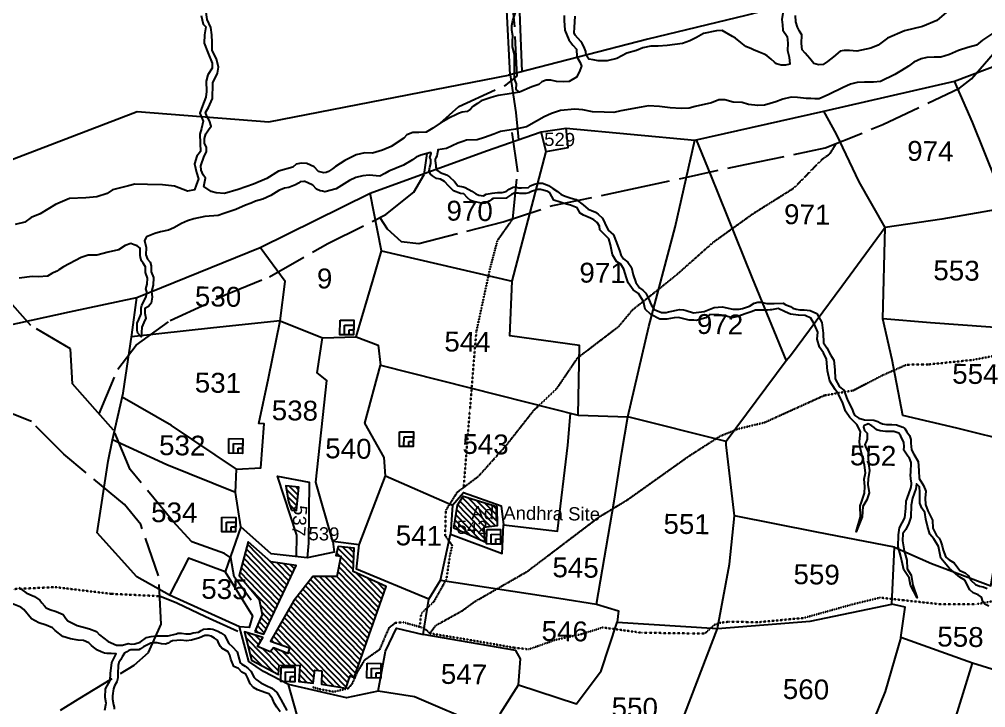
# Model space of a CAD drawing. Header units: inches. Extents: x 304037 to 460575, y 1453943 to 1639883.
# Drawn here: x 345619 to 346819, y 1595662 to 1596518 of the extents above; entities that cross this region are included whole.
import ezdxf

# ---------------------------------------------------------------- set-up
doc = ezdxf.new("R2010")
doc.units = ezdxf.units.IN
doc.header["$MEASUREMENT"] = 0
doc.linetypes.add('ACAD_ISO02W100', pattern=[15, 12, -3])
doc.linetypes.add('ACAD_ISO07W100', pattern=[3, 0, -3])
for name, color, linetype in [('CARTTRACK', 30, 'ACAD_ISO02W100'), ('NALA', 4, 'Continuous'), ('SQUAREWELL', 5, 'Continuous'), ('SURVEY_BND', 7, 'Continuous'), ('SURVEY_NO', 7, 'Continuous'), ('VILLAGE_AREA', 1, 'Continuous')]:
    doc.layers.add(name, color=color, linetype=linetype)
doc.layers.add('FOOTPATH', color=150, linetype='ACAD_ISO07W100', lineweight=30)
doc.styles.get("Standard").update_dxf_attribs({"font": 'arial.ttf'})

# ---------------------------------------------------------------- blocks, each defined once
blk = doc.blocks.new('KANUPURUPALLE')
at = {"layer": 'VILLAGE_AREA'}
h = blk.add_hatch(dxfattribs=at)
h.set_pattern_fill('ANSI31', color=256, scale=10, angle=90, style=0)
h.set_pattern_definition([(135, (-1406.7073, 386.2021), (-0.8838835, -0.8838835), [])])
h.paths.add_polyline_path([(486.53, -121.03), (476.31, -117.99), (474.61, -120.75), (473.63, -127.72), (482.89, -131.75), (482.64, -127.33), (486.67, -126.87)])
h.paths.add_polyline_path([(426.67, -116), (422.7, -115.62), (423.63, -120.29), (424.58, -122.93), (426.06, -122.98)])
h.paths.add_polyline_path([(426.14, -139.61), (418.57, -138.66), (411.58, -132.67), (409.04, -142.88), (415.16, -150), (416.14, -154.56), (414.01, -159.69), (416.67, -160.44)])
h.paths.add_polyline_path([(453.38, -145.55), (443.37, -141.16), (443.62, -134.11), (438.83, -133.71), (438.13, -136.42), (439.64, -136.62), (438.47, -142.8), (431.27, -142.86), (425.53, -150.36), (418.7, -162.6), (424.5, -164.49), (424.06, -166.26), (419.68, -164.56), (418.73, -165.83), (414.86, -164.23), (416.41, -161.48), (410.9, -159.85), (413.11, -168.42), (421.32, -172.6), (421.42, -169.75), (427.71, -169.8), (427.51, -174.68), (431.81, -175.04), (432.22, -171.15), (434.38, -171.31), (434.31, -175.38), (441.63, -176.46), (442.89, -172.74), (444.1, -173.19)])
h.paths.add_polyline_path([(473.46, -130.47), (484.35, -130.47), (484.35, -124.38), (473.46, -124.38)], flags=9)
h.paths.add_polyline_path([(477.8, -126.02), (518.61, -126.02), (518.61, -119.73), (477.8, -119.73)], flags=9)
h.paths.add_polyline_path([(424.29, -120.19), (423.63, -131.07), (429.73, -131.44), (430.39, -120.56)], flags=9)
h.paths.add_polyline_path([(396.13, -151.66), (412.46, -151.66), (412.46, -142.52), (396.13, -142.52)], flags=9)
at = {"layer": 'CARTTRACK'}
for points in [[(467.84, -5.49), (473.44, -0.4), (487.57, 6.37), (490.89, 9.05), (489.94, 23.9), (488.53, 36.93)], [(450.05, -34.21), (452.28, -37.55), (456.58, -41.39), (461.87, -41.84), (487.24, -35.05), (502.21, -29.84), (525.63, -24.66), (560.06, -16.68), (584.14, -11.39), (601.44, -4.08), (624.38, 7.25), (627.94, 10.14), (640.44, 24.81), (641.73, 26.39)], [(490.13, -34.04), (491.42, -19.83), (489.5, -7.17)], [(366.12, -94.59), (371.55, -81.1), (377.03, -73.79), (387.2, -66.14), (403.68, -58.23), (416.94, -52.53), (434.42, -42.25), (451.82, -33.3), (460.16, -26.45), (463.18, -21.01), (464.02, -14.68)], [(412.77, -150.25), (407.53, -143.33), (406.4, -137.53), (404.55, -136.24), (394.63, -132.94), (388.83, -126.74), (375.66, -111.32), (370.54, -99.46), (364.94, -93.29), (357.98, -85.72), (357.24, -75.15), (345.12, -68.25), (334.97, -57)], [(343.02, -192.31), (360.93, -180.92), (377.69, -170.38), (381.93, -166.54), (385.65, -157.93), (384.73, -143.28), (379.15, -127.91), (374.09, -121.9), (355.65, -106.93), (345.7, -97.25), (334.39, -92.93)], [(408.9, -159.79), (399.06, -155.52), (390.28, -151.5), (385.11, -149.44)]]:
    blk.add_lwpolyline(points, dxfattribs=at)
at = {"layer": 'FOOTPATH', "ltscale": 0.001}
for points in [[(385.11, -149.44), (370.38, -148.92), (353.53, -147.13), (332.79, -148.4)], [(463.69, -157.65), (464.13, -153.57), (467.9, -149.97), (471.58, -143.16), (472.54, -136.04), (473.18, -132.92), (471.02, -129.96), (471.1, -122.38), (474.47, -116.86), (480.8, -111.97), (489.05, -102.53), (497.16, -91.91), (504.05, -85.18), (510.22, -75.82), (522.5, -66.17), (526.66, -61.04), (534.75, -54.48), (540.2, -49.92), (550.8, -40.26), (562.5, -31.62), (574.84, -23.62), (583.25, -14.81), (585.5, -13.21), (587.39, -10.02)], [(641.5, -72.31), (629.62, -74.77), (616.42, -76.3), (609.56, -76.5), (602.39, -79.78), (593.59, -84.48), (584.88, -86.12), (566.9, -94.55), (558.92, -96.59), (553.59, -98.84), (544.28, -104.98), (525.85, -118.48), (517.35, -123.79), (495.93, -140.51), (480.06, -149.92), (476.36, -152.71), (468.48, -157.21), (466.84, -159.56), (465.06, -158.01), (458.73, -156.33), (456.29, -156.56), (454.47, -158.03), (451.73, -164.63), (447.25, -167.86), (445.09, -171.54), (443.56, -175.12), (442.43, -176.48), (438.11, -177.61), (433.75, -176.87), (431.53, -176.25)], [(476.39, -115.37), (477.96, -92.13), (479.59, -68.36), (483.42, -49.36), (485.6, -40.65), (490.13, -34.04)], [(466.84, -159.56), (479.38, -161.47), (492.2, -163.53), (496.68, -163.98), (504.75, -161.02), (512.73, -159.14), (518.91, -157.08), (530.75, -158.51), (545.72, -158.51), (549.84, -158.43), (552.62, -155.83), (554.68, -155.11), (557.01, -154.84), (566.04, -154.84), (579.57, -153.38), (594.54, -148.99), (602.52, -146.93), (609.78, -147.64), (620.18, -148.63), (631.61, -148.54), (643.62, -146.12)]]:
    blk.add_lwpolyline(points, dxfattribs=at)
at = {"layer": 'NALA'}
for points in [[(620.85, 30.69), (617.29, 27.57), (612.97, 25.72), (607.61, 24.31), (602.49, 22.01), (599.67, 19.84), (597.5, 18.95), (593.32, 17.97), (591.07, 18.17), (589.49, 18.17), (588.2, 17.93), (586.23, 16.16), (584.5, 14.75), (583.13, 13.86), (581.72, 13.66), (580.38, 14.06), (579.14, 15.59), (577.68, 17.16), (576.76, 18.13), (576.56, 20.02), (576.56, 22.68), (575.87, 23.81), (575.27, 24.97), (574.7, 26.62), (574.62, 28.54)], [(571.02, 30.37), (570.5, 27.28), (570.7, 25.59), (570.9, 24.02), (572.23, 22.08), (572.39, 20.15), (572.39, 17.9), (572.83, 15.92), (573.08, 13.79), (571.79, 13.47), (570.54, 13.47), (569.13, 13.79), (568.44, 14.35), (567.43, 15.24), (566.26, 16.17), (565.3, 16.69), (563.81, 17.29), (562.07, 17.98), (561.43, 18.26), (559.78, 18.98), (558.28, 20.15), (556.63, 21.36), (555.66, 21.92), (552.56, 23.69), (550.87, 23.53), (546.96, 22.69), (544.8, 21.47), (542.87, 20.43), (540.61, 19.58), (536.06, 18.9), (533.27, 18.66), (531.06, 18.61), (528.64, 18.13), (526.75, 17.29), (523.92, 16.44), (520.88, 14.79), (518.02, 14.06), (515.24, 13.98), (513.79, 14.3), (512.42, 14.47), (511.65, 15.63), (511.45, 16.72), (511.05, 17.77), (510.76, 18.49), (510.36, 19.18), (509.92, 19.78), (508.22, 21.63), (507.94, 22.36), (507.94, 24.01), (508.18, 27.37)], [(504.8, 27.58), (504.8, 26.09), (505.04, 23.11), (506.29, 20.27), (507.54, 18.66), (508.63, 17.41), (508.75, 15.16), (509.8, 13.42), (510.2, 12.3), (509.59, 10.5), (508.75, 8.93), (506.57, 7.68), (504.8, 7.56), (502.78, 7.56), (501.01, 7.96), (499.6, 8), (498.31, 7.4), (497.46, 6.63), (495.32, 5.87), (491.64, 4.25), (487.94, 3.56), (485.24, 3.12), (483.14, 2.47), (480.16, 1.47), (479.03, 0.62), (477.66, -0.34), (476.93, -1.15), (475.96, -1.79), (474.47, -2.07), (473.3, -2.48), (470.03, -4.14), (468.09, -5.31), (465.67, -7.04), (463.62, -8.21), (461.44, -8.41), (459.59, -8.41), (457.81, -9.13), (456.89, -10.14), (453.16, -12.69), (450.5, -13.82), (447.56, -14.78), (445.22, -14.78), (442.6, -15.39), (439.18, -17.08), (436.42, -18.94), (435.49, -19.71), (434.36, -20.51), (433.6, -20.79), (432.91, -20.95), (431.35, -20.59), (429.97, -19.17), (427.8, -18.17), (426, -18.13), (424.5, -18.42), (423.53, -19.38), (419.27, -20.67), (415.76, -22.93), (411.77, -24.66), (407.13, -26.33), (403.08, -27.54), (400.53, -27.41), (398.99, -27.04), (396.81, -25.53), (397.23, -23.03), (396.48, -21.99), (395.94, -20.65), (395.77, -19.31), (396.72, -16.4), (397.39, -15.11), (397.39, -13.69), (396.81, -12.52), (396.81, -11.1), (397.14, -9.68), (397.98, -8.43), (398.73, -7.34), (398.23, -5.66), (397.35, -4.28), (396.94, -3.24), (397.81, -1.69), (399.02, 1.1), (399.02, 2.27), (399.07, 4.23), (399.11, 5.78), (400.45, 8.76), (400.74, 10.52), (400.07, 13.02), (398.73, 15.52), (398.69, 17.99), (398.53, 20.23), (398.28, 22.48), (397.11, 24.9), (396.65, 27.78)], [(395.23, 26.09), (395.9, 23.47), (396.69, 22.68), (396.35, 20.22), (396.31, 17.75), (397.48, 14.91), (398.78, 11.74), (398.8, 10.21), (397.55, 8.13), (397.01, 6.26), (397.21, 3.19), (397.05, 1.4), (396.01, -1.18), (395.22, -3.38), (396.26, -5.86), (395.88, -8.06), (395.34, -9.77), (395.47, -12.51), (395.59, -14.96), (394.55, -16.38), (393.88, -18.76), (394.51, -21.38), (395.13, -23.29), (394.42, -25.16), (394, -26.63), (391.84, -27), (387.93, -25.55), (384.27, -25.26), (379.73, -25.17), (375.98, -25.17), (373.99, -25.67), (369.22, -26.94), (367.59, -28.06), (364.51, -29.14), (361.18, -29.51), (356.32, -29.72), (352.07, -31.55), (347.45, -34.5), (344.83, -35.62), (342.86, -37.01), (340.03, -37.76)], [(491.64, 4.25), (490.66, 5.06), (490.66, 6.72), (490.05, 8.21), (490.01, 10.2), (490.01, 12.22), (490.01, 15.57), (489.36, 17.88), (489.36, 19.58), (489.44, 21.24), (489.12, 22.86), (489.08, 24.31), (489.36, 25.85), (490.09, 28.27)], [(634.39, 24.08), (631.16, 21.83), (629.31, 20.27), (626.74, 19.5), (623.94, 18.55), (621.24, 17.39), (618.61, 16.53), (616.68, 16.45), (614.43, 16.34), (612.68, 15.92), (610.49, 14.84), (608.93, 13.65), (606.81, 12.33), (604.85, 11.06), (600.56, 8.94), (598.39, 8.65), (595.72, 8.65), (593.49, 8.54), (591.51, 7.96), (589.26, 6.93), (585.04, 4.73), (582.08, 3.43), (580.81, 3.43), (579.59, 3.46), (578.27, 3.46), (575.55, 3.78), (573.69, 3.78), (571.18, 3.22), (569.06, 2.38), (565.63, 1.29), (563.62, 1.14), (560.84, 1.47), (558.89, 2.05), (556.16, 2.08), (553.59, 2.77), (551.82, 2.74), (549.6, 1.82), (544.73, 0.58), (542.93, 0.07), (540.47, -0.03), (537.14, 0.13), (533.91, 0.42), (530.58, 0.58), (528.39, 0.18), (522.33, -1.04), (520.18, -1.49), (517.25, -1.49), (513.76, -1.38), (510.87, -0.88), (508.39, -0.72), (504.05, -1.17), (501.4, -2.07), (499.16, -3.15), (496.85, -4.47), (493.86, -6.27), (490.59, -6.99), (486.12, -7.71), (484.05, -8.58), (481.25, -9.58), (479.08, -10.35), (475.85, -10.45), (474.77, -10.88), (473.26, -11.46), (471.57, -12.22), (469.82, -13.07), (467.2, -13.53), (467.2, -13.85), (467.04, -14.8), (466.91, -15.46), (466.67, -15.94), (466.43, -16.36), (466.48, -16.86), (466.72, -18.26), (466.72, -18.82), (467.01, -19.69), (468.07, -20.4), (469.95, -21.06), (470.83, -21.67), (472.36, -23.01), (473.39, -24.31), (475.01, -24.57), (475.64, -24.81), (477.65, -25.84), (478.87, -26.66), (479.82, -27.08), (481.25, -27.19), (481.96, -26.69), (483.79, -26.37), (485.4, -26.19), (486.83, -26.19), (488.02, -25.87), (488.97, -25.15), (490.11, -24.47), (490.77, -24.34), (491.85, -24.63), (492.65, -24.71), (494.74, -24.52), (495.29, -24.02), (496.56, -23.46), (497.78, -23.17), (498.94, -23.17), (500.82, -23.86), (502.09, -24.73), (503.47, -25.66), (504.52, -26.37), (505.37, -26.79), (506.16, -27.11), (507.67, -27.59), (509.21, -27.95), (511.35, -29.56), (512.81, -30.88), (513.81, -31.25), (515.08, -31.72), (515.88, -32.25), (517.2, -33.49), (517.91, -35.03), (518.92, -37.04), (520.56, -38.49), (521.55, -40.75), (522.55, -43.53), (522.9, -44.45), (523.69, -45.69), (525.04, -46.65), (526.2, -48.31), (526.73, -50.52), (527.53, -52.74), (528.61, -54.35), (529.7, -55.09), (530.62, -55.97), (531.42, -57.58), (532.26, -59.45), (533.14, -60.88), (535.36, -61.78), (536.8, -61.69), (537.49, -61.5), (538.47, -61.26), (539.87, -60.95), (540.79, -60.76), (542.04, -60.81), (542.88, -61.02), (545.08, -61.71), (546.64, -61.5), (548.23, -61.26), (551.27, -60.05), (553.7, -59.81), (556.89, -60.43), (558.79, -60.38), (559.85, -60.19), (561.94, -59.45), (563.34, -58.56), (564.43, -58.19), (565.33, -58.19), (567.18, -58.56), (569.37, -58.56), (572.09, -58.37), (572.93, -58.93), (574.26, -59.43), (575.05, -59.88), (576.03, -60.22), (577.11, -60.33), (578.44, -60.36), (580.24, -60.49), (582.27, -61.44), (583.86, -64.05), (584.26, -67.36), (584.45, -70.24), (585.43, -71.69), (586.54, -73.78), (587.57, -75.44), (587.91, -78.37), (588.1, -81.04), (589.37, -83.42), (590.72, -84.39), (591.93, -87.45), (593.29, -90.18), (593.77, -91.35), (594.2, -92.08), (595.42, -92.79), (597.09, -93.31), (599.78, -93.4), (599.93, -93.4), (601.15, -93.72), (601.87, -94.2), (602.58, -94.44), (603.75, -94.59), (605.39, -94.59), (606.73, -94.65), (608.7, -95.33), (609.3, -95.81), (609.89, -96.74), (610.7, -97.9), (611.15, -99.03), (611.21, -100.19), (611.41, -102.16), (612.1, -103.44), (613.44, -105.66), (613.71, -108.4), (613.83, -110.82), (615.2, -112.88), (615.92, -114.63), (615.68, -116.75), (615.8, -118.62), (616.54, -120.56), (618.06, -123.36), (618.15, -125.78), (619.29, -127.91), (620.1, -128.75), (620.55, -129.52), (621.02, -131.04), (621.38, -132.33), (622.19, -134.47), (623.26, -135.19), (624.72, -136.11), (626.44, -138.43), (628.08, -139.08), (629.01, -139.92), (629.84, -141.26), (631.27, -142.63), (632.5, -143.11), (633.63, -143.28), (634.77, -143.7)], [(635.33, -149.07), (634.16, -148.44), (633.59, -147.69), (633.15, -146.41), (632.13, -145.73), (630.55, -145.13), (629.6, -144.21), (627.98, -141.36), (626.49, -140.41), (623.32, -137.84), (620.7, -134.74), (619.92, -131.21), (618.49, -129), (617.23, -127.54), (616.49, -125.19), (616.04, -123.04), (615.71, -121.01), (614.79, -119.75), (614.13, -118.2), (614.07, -114.95), (613.95, -113.34), (613.03, -112.38), (612.91, -113.96), (611.86, -116.74), (611.53, -118.9), (611.5, -122.53), (610.9, -124.29), (610.04, -126.21), (609.14, -127.52), (609.05, -129.73), (609.62, -132.71), (610.49, -135.47), (610.6, -138.15), (611.83, -140.06), (612.34, -143.01), (613.74, -146.8), (611.65, -143.08), (611.23, -140.88), (609.62, -138.44), (609.11, -136.62), (608.66, -134.47), (607.77, -131.55), (607.8, -127.87), (608.13, -125.81), (609.62, -122.74), (609.95, -119.87), (609.95, -117.75), (610.25, -116.89), (611.32, -113.8), (611.56, -112.61), (611.56, -112.26), (611.29, -110.91), (611.2, -109.75), (611.29, -108.98), (611.38, -106.03), (610.83, -104.69), (610.27, -104.06), (609.67, -103.23), (609.13, -102.33), (609.13, -101.17), (609.01, -99.98), (608.15, -98.07), (607.52, -97.15), (606.03, -96.7), (605.19, -96.7), (603.43, -96.7), (601.82, -96.55), (600.81, -96.28), (600.09, -95.63), (599.37, -95.12), (598.21, -94.55), (596.96, -95.12), (596.84, -95.51), (597.14, -96.52), (597.97, -97.35), (597.98, -99.16), (597.71, -99.99), (597.32, -100.77), (597.62, -101.66), (598.28, -103), (598.34, -104.43), (598.46, -106.58), (598.84, -108.63), (598.39, -111.1), (598.39, -112.83), (598.75, -115.36), (598.09, -117.48), (596.93, -119.51), (596.81, -122.59), (595.02, -127.18), (596.27, -122.58), (596.09, -119.33), (596.48, -118.19), (597.38, -115.41), (597.44, -113.42), (597.2, -111.27), (597.59, -109.3), (597.26, -106.99), (595.91, -101.71), (595.7, -99.96), (595.91, -96.84), (594.84, -94.75), (592.66, -92.7), (591.29, -90.79), (590.51, -88.37), (589.1, -85.67), (588.09, -84.29), (586.45, -81.82), (585.7, -78.66), (585.4, -75.17), (584.42, -73.27), (583.19, -71.6), (582.47, -69.14), (582.63, -67.02), (581.62, -64.68), (580.45, -62.8), (578.78, -62), (576.71, -62), (574.34, -61.68), (572.75, -60.99), (570.54, -60.09), (568.53, -60.43), (568.13, -60.46), (567.36, -60.62), (566.67, -60.62), (565.08, -60.62), (563.75, -60.67), (562.42, -61.18), (560.96, -61.68), (559.5, -62.21), (558.41, -62.64), (556.66, -63.03), (554.45, -62.34), (552.73, -62.16), (550.02, -62.16), (548.8, -63.12), (545.91, -63.99), (545.17, -63.92), (543.73, -63.92), (540.53, -63.18), (539.25, -63.25), (537.06, -63.75), (534.94, -63.75), (532.21, -62.37), (530.49, -60.78), (529.88, -58.53), (528.33, -56.07), (526.72, -55), (525.23, -52.88), (524.73, -51.4), (523.82, -48.79), (522.88, -47.31), (521.56, -46.47), (520.39, -44.52), (519.71, -41.53), (519.24, -39.75), (518.03, -38.57), (516.41, -37.02), (516.34, -35.89), (515.63, -34.81), (514.59, -34.07), (513.58, -33.5), (511.49, -32.69), (510.48, -32.06), (509.54, -30.44), (507.45, -29.7), (506.28, -29.37), (504.32, -28.79), (502.47, -28.26), (501.19, -26.04), (500.28, -25.53), (498.41, -25.06), (497.53, -25.13), (495.72, -25.77), (494.87, -26.13), (493.97, -26.37), (492.89, -26.37), (492.18, -26.37), (491.78, -26.27), (490.4, -26.3), (489.69, -26.71), (488.45, -27.55), (488.01, -27.85), (484.14, -28.02), (483.63, -28.29), (482.89, -28.86), (481.71, -29.43), (480.67, -29.46), (478.72, -29.09), (477.91, -28.89), (477.3, -28.69), (476.36, -27.88), (475.29, -26.67), (474.24, -26.61), (472.09, -25.83), (470.67, -24.45), (469.38, -23.02), (468.14, -22.42), (466.99, -22.15), (465.75, -21.44), (465.14, -20.9), (464.7, -19.93), (464.87, -18.82), (465.21, -17.71), (465.21, -17.21), (465.14, -16.47), (464.81, -15.89), (465.28, -14.68), (465.04, -14.41), (463.22, -14.89), (462.08, -15.19), (460.73, -15.83), (459.66, -16.7), (456.9, -18.28), (452.54, -20.15), (451.33, -20.85), (449.81, -21.76), (446.58, -21.49), (444.7, -21.69), (442.61, -22.23), (440.66, -23.1), (436.72, -25.69), (433.35, -26.67), (432.63, -26.49), (431.94, -26.34), (430.83, -25.86), (429.69, -24.75), (428.19, -24), (427.26, -23.61), (426.9, -23.67), (425.8, -23.79), (425.29, -24.12), (424.39, -24.72), (422.47, -25.5), (421.09, -25.68), (419.41, -26.43), (417.02, -27.98), (414.61, -29.11), (412.45, -29.79), (411.14, -30.36), (409.46, -31.02), (406.55, -32.37), (402.96, -33.59), (401.25, -34.25), (397.2, -34.64), (393.92, -35.37), (391.97, -36.03), (390.2, -36.84), (387.86, -38.12), (386.28, -38.9), (383.88, -39.38), (382.14, -39.98), (379.68, -40.97), (379.09, -42.13), (379.62, -44.2), (379.54, -46.42), (380.08, -47.7), (380.84, -48.58), (381.23, -49.75), (381.24, -51.58), (381.98, -53.21), (381.93, -55.51), (381.36, -57.51), (381.61, -59.23), (381.39, -60.97), (380.58, -61.98), (379.51, -62.6), (379.46, -64.03), (379.84, -65.53), (379.19, -66.82), (378.64, -68.25), (378.55, -69.88), (378.49, -71.18), (377.44, -70.14), (377.23, -69.35), (377.23, -67.13), (377.74, -65.94), (378.37, -64.23), (378.31, -62.58), (378.5, -61.61), (379.86, -59.12), (380.02, -57.63), (379.72, -56.66), (380.05, -55.28), (380.13, -53.43), (379.53, -51.75), (379.46, -50.05), (378.8, -48.95), (378.3, -48.29), (377.92, -47.25), (377.86, -46.53), (377.86, -44.45), (376.87, -43.73), (375.99, -43.46), (374.95, -43.08), (373.25, -43.73), (371.32, -45), (368.19, -45.78), (364.79, -46.74), (362.18, -46.78), (360.09, -47.52), (354.78, -50.35), (353.39, -51.35), (352.73, -51.69), (351.3, -52.48), (349.95, -53.26), (347.2, -53.48), (345.33, -53.43), (341.46, -54)], [(342.56, -147.35), (344.85, -149), (345.98, -149.42), (347.33, -150), (348.98, -151.18), (349.56, -151.95), (350.44, -152.8), (350.96, -153.44), (352.01, -153.96), (353.91, -154.51), (356.06, -155.36), (356.85, -156.6), (357.48, -157.29), (360.38, -158.66), (362.25, -159.13), (364.07, -159.6), (366.25, -160.37), (367.13, -161.33), (369.75, -163.29), (372.31, -164.45), (374.1, -164.36), (375.77, -163.81), (376.76, -164), (377.83, -163.92), (379.41, -163.39), (381.31, -162.02), (382.69, -161.69), (384.2, -161.44), (385.61, -161.44), (387.89, -161.33), (390.39, -160.69), (390.78, -160.53), (391.88, -160.56), (393.15, -160.69), (394.47, -160.69), (395.35, -160.42), (396.95, -160.14), (397.78, -159.65), (398.52, -159.18), (399.71, -159.07), (400.56, -159.07), (401.28, -159.21), (402.85, -159.76), (403.71, -160.23), (404.92, -161.08), (405.44, -162.15), (406.16, -163.45), (407.21, -164.33), (408.78, -165.93), (409.65, -169.26), (410.2, -169.65), (411.22, -170.24), (412.16, -170.87), (412.91, -171.73), (413.93, -173.57), (414.6, -174.2), (416.05, -175.18), (417.58, -175.96), (419.38, -176.78), (420.87, -178), (422.09, -180.12), (423.98, -183.44)], [(421.93, -183.89), (420.93, -182.5), (420.18, -181.39), (419.62, -179.93), (419.2, -179.34), (418.42, -178.48), (417.59, -178.18), (415.03, -177.32), (413.81, -176.68), (412.81, -175.51), (412.03, -173.85), (411.45, -172.65), (410.26, -172), (409.18, -170.94), (407.79, -170.36), (406.9, -168.2), (406.51, -167), (406.04, -165.98), (404.1, -164.92), (403.73, -164.42), (403.15, -163.48), (402.76, -162.53), (401.79, -161.9), (400.79, -161.26), (400.01, -161.09), (398.87, -161.15), (397.34, -161.81), (394.93, -162.62), (393.37, -162.78), (391.67, -162.59), (390.46, -162.79), (389.19, -162.84), (388.52, -163.15), (387.85, -163.62), (387.1, -163.92), (385.88, -163.84), (384.55, -163.54), (383.99, -163.54), (383.24, -163.59), (382.63, -163.62), (382.07, -163.98), (380.46, -164.84), (379.88, -165.23), (379.54, -165.45), (379.1, -165.7), (377.29, -165.7), (376.63, -165.73), (375.99, -165.98), (375.43, -166.34), (374.74, -166.81), (374.1, -167.89), (373.62, -168.74), (373.09, -169.66), (372.84, -170.57), (372.84, -171.24), (372.84, -172.29), (372.84, -173.24), (372.84, -174.29), (372.59, -175.51), (371.87, -176.7), (371.54, -177.56), (371.43, -178.25), (371.34, -179.06), (371.34, -179.72), (371.34, -180.75), (371.59, -182.39), (371.81, -183.14), (371.81, -183.78)], [(369.04, -184.09), (369.37, -181.95), (369.04, -180.21), (369.12, -177.6), (370.51, -175.13), (370.59, -172.96), (370.98, -169.66), (372.25, -166.98), (370.75, -166.98), (369.47, -166.98), (368.72, -166.84), (367.67, -166.53), (366.58, -166.03), (365.36, -165.14), (364.78, -164.59), (363.97, -163.81), (362.36, -163.17), (360.69, -163.06), (358.36, -162.67), (356.11, -162.01), (353.69, -160.28), (352.88, -159.42), (351.02, -158.64), (348.77, -157.98), (346.57, -156.81), (344.17, -153.98), (343.23, -153.35), (340.7, -152.4)]]:
    blk.add_lwpolyline(points, dxfattribs=at)
at = {"layer": 'SQUAREWELL'}
for points in [[(438.41, -65.35), (442.57, -65.35), (442.57, -69.75), (438.41, -69.75)], [(439.79, -66.82), (442.57, -66.82), (442.57, -69.75), (439.79, -69.75)], [(441.23, -68.21), (442.57, -68.21), (442.57, -69.75), (441.23, -69.75)], [(456.83, -98.82), (461, -98.82), (461, -103.22), (456.83, -103.22)], [(405.38, -101.57), (409.54, -101.57), (409.54, -105.98), (405.38, -105.98)], [(458.22, -100.29), (461, -100.29), (461, -103.22), (458.22, -103.22)], [(459.65, -101.68), (461, -101.68), (461, -103.22), (459.65, -103.22)], [(406.77, -103.05), (409.54, -103.05), (409.54, -105.98), (406.77, -105.98)], [(408.2, -104.44), (409.54, -104.44), (409.54, -105.98), (408.2, -105.98)], [(403.6, -125.33), (407.76, -125.33), (407.76, -129.73), (403.6, -129.73)], [(404.99, -126.8), (407.76, -126.8), (407.76, -129.73), (404.99, -129.73)], [(406.42, -128.19), (407.76, -128.19), (407.76, -129.73), (406.42, -129.73)], [(483.55, -127.94), (487.71, -127.94), (487.71, -132.34), (483.55, -132.34)], [(484.94, -129.41), (487.71, -129.41), (487.71, -132.34), (484.94, -132.34)], [(486.37, -130.8), (487.71, -130.8), (487.71, -132.34), (486.37, -132.34)], [(447.99, -168.86), (452.15, -168.86), (452.15, -173.26), (447.99, -173.26)], [(422.06, -170.33), (426.22, -170.33), (426.22, -174.73), (422.06, -174.73)], [(423.45, -171.8), (426.22, -171.8), (426.22, -174.73), (423.45, -174.73)], [(449.38, -170.34), (452.15, -170.34), (452.15, -173.26), (449.38, -173.26)], [(450.81, -171.72), (452.15, -171.72), (452.15, -173.26), (450.81, -173.26)], [(424.88, -173.19), (426.22, -173.19), (426.22, -174.73), (424.88, -174.73)]]:
    blk.add_lwpolyline(points, close=True, dxfattribs=at)
at = {"layer": 'SURVEY_BND'}
for points in [[(492.35, 10.43), (491.04, 36.11), (524.08, 41.07), (527.11, 35.46), (548.15, 36.29), (564.39, 43.31), (577, 49.31), (595.4, 57.26), (607.3, 62.02), (630.78, 72.11), (651.86, 79.64), (663.58, 83.8), (691.65, 93.8), (711.16, 93.68), (734.44, 99), (753.43, 104.09)], [(754.5, 93.04), (720.61, 78), (706.08, 72.27), (678.49, 60.93), (651.77, 49.52), (625.86, 44.44), (605.06, 40.69), (585.04, 35.33), (559.62, 28.32), (530.14, 20.76), (488.28, 9.32)], [(150.15, 3.74), (192.5, -46.6), (258.7, -51.38), (320.63, -25.4), (376.34, -3.23), (416.13, -5.74), (488.78, 9.42), (487.35, 30.9), (475.91, 33.64), (476.26, 46.02), (456.24, 48.88), (433.89, 51.51), (404.16, 58.37), (396.21, 60.04), (342.89, 66.25), (304.71, 72.02), (268.4, 82.49)], [(414.02, -43.74), (447.01, -26.87), (481.94, -13.62), (498.35, -7.7), (505.89, -6.51), (544.74, -9.59), (583.56, -0.28), (622.84, 9.27), (669.77, 27.8), (707.09, 42.57), (742.98, 55.7), (783.64, 70.22), (801.95, 77.67)], [(488.78, 9.42), (490.58, -1.92), (491.49, -10.18)], [(638.59, -28.84), (635.94, -20.87), (628.44, -3.03), (622.84, 9.27)], [(602.5, -35.19), (594.53, -21.48), (587.5, -7.19), (583.56, -0.28)], [(450.68, -44.28), (490.16, -52.92), (499.91, -13.55), (498.35, -7.7)], [(499.91, -13.55), (506.57, -12.3), (505.89, -6.51)], [(510.67, -93.11), (525.65, -93.33), (531.66, -66.06), (539.12, -35.86), (544.74, -9.59)], [(545.19, -9.48), (549.61, -19.98), (562.66, -51.01), (573.26, -75.85), (555.39, -100.38), (525.65, -93.33)], [(448.24, -52.92), (450.68, -44.28), (447.01, -26.87)], [(643.1, -65.28), (641.48, -51.15), (639.04, -34.54), (638.59, -28.84), (619.65, -32.4), (602.5, -35.19)], [(606.63, -131.67), (617.89, -136.45), (635.85, -142.93), (640.31, -115.04), (642.89, -99.63), (625.03, -95.48), (608.63, -91.89), (605.18, -75.05), (602.21, -62.78), (602.5, -35.19), (589.73, -53.15), (574.46, -74.25), (573.26, -75.85)], [(111.93, -59.63), (158.42, -75.04), (195.03, -87.21), (248.99, -89.69), (299.52, -77.3), (356.73, -63.94), (377.01, -59.34), (414.02, -43.74)], [(420.34, -65.77), (421.75, -53.93), (414.02, -43.74)], [(420.34, -65.77), (433.2, -70.8), (443.34, -70.35), (448.24, -52.92)], [(443.34, -70.35), (450.03, -72.75), (450.85, -78.82), (486.79, -87.35), (510.67, -93.11), (510.82, -72.03), (489.74, -69.35), (490.16, -52.92)], [(365.7, -202.42), (380.39, -202.91), (402.62, -204.23), (412.5, -205.09), (433.23, -207.8), (477.1, -215.76), (482.77, -187.21), (462.45, -178.76), (451.42, -177.18), (441.88, -179.42), (424.35, -175.61), (416.8, -171.71), (412.32, -168.81), (409.37, -158.39), (388.11, -149.06), (378.15, -143.68), (366, -130.52), (369.06, -108.89), (370.21, -102.4), (373.24, -88.33), (375.68, -70.67), (377.01, -59.34)], [(648.85, -101.03), (647.2, -84.41), (643.1, -65.28), (616.59, -63.76), (602.21, -62.78)], [(407.53, -117.81), (407.79, -110.78), (415.12, -110.23), (415.97, -96.93), (414.33, -96.93), (417.11, -83.19), (420.34, -65.77), (400.31, -68.15), (375.6, -71.26)], [(437.15, -132.24), (431.8, -114.41), (434.64, -83.64), (431.72, -81.34), (433.2, -70.8)], [(445.08, -133.09), (452.73, -112.17), (452.28, -106.62), (446.32, -96.32), (450.85, -78.82)], [(407.79, -110.78), (388.02, -97.89), (372.98, -89.55)], [(452.73, -112.17), (473.12, -120.75), (476.35, -116.89), (487.76, -120.78), (488.57, -126.49), (504.94, -128.18), (507.63, -102.2), (508.37, -92.56)], [(469.81, -143.41), (505.56, -148.45), (517.01, -150.11), (521.91, -118.94), (523.95, -104.11), (525.65, -93.33)], [(517.01, -150.11), (523.63, -152.03), (523.3, -155.39), (553.62, -156.96), (556.9, -137.45), (558.28, -122.86), (555.47, -101.45), (555.39, -100.38)], [(409.34, -128.13), (407.53, -117.81), (386.71, -109.74), (370.21, -102.4)], [(426.25, -136.92), (426.28, -130.42), (420.22, -112.72), (429.73, -114.41), (429.8, -132.87), (429.47, -137.25)], [(473.12, -120.75), (472.66, -129.49), (488.25, -135.11), (488.57, -126.49)], [(553.62, -156.96), (581.48, -154.33), (606.08, -148.85), (606.63, -131.67), (583.21, -127.43), (558.28, -122.86)], [(451.42, -177.18), (453.46, -165.13), (456.74, -158.18), (464.77, -159.91), (466.4, -149.27), (444.44, -140.51), (445.08, -133.09), (437.15, -132.24), (437.64, -135.41), (429.47, -137.25), (418.61, -136.16), (409.34, -128.13), (404.81, -141.85), (413.24, -155), (412.3, -158.57), (409.37, -158.39)], [(466.4, -149.27), (469.81, -143.41), (472.66, -129.49)], [(404.81, -141.85), (393.66, -137.87), (388.11, -149.06)], [(608.92, -158.9), (610.09, -149.72), (606.08, -148.85)], [(493.76, -174.75), (511.37, -180.29), (518.65, -170.17), (523.3, -155.39)], [(527.35, -197.4), (542.84, -186.24), (553.62, -156.96)], [(482.77, -187.21), (485.51, -187.95), (488.4, -183.42), (493.76, -174.75), (494.27, -166.89), (492.83, -164.42), (464.77, -159.91)], [(611, -218.15), (618.69, -208.61), (624.43, -187.66), (630.66, -166.35), (608.92, -158.9), (604.39, -175.24), (598.02, -191.73), (594.64, -203.05)], [(618.69, -208.61), (638.66, -209.55), (644.58, -196.34), (684.32, -203.89), (699.27, -206.37), (709.34, -188.83), (697.96, -186.61), (661.9, -179.43), (650.46, -177.29), (651.22, -172.4), (630.66, -166.35)], [(430.38, -207.43), (427.98, -187.7), (424.35, -175.61)]]:
    blk.add_lwpolyline(points, dxfattribs=at)
at = {"layer": 'VILLAGE_AREA'}
for points in [[(424.58, -122.93), (426.06, -122.98), (426.67, -116), (422.7, -115.62), (423.63, -120.29), (424.58, -122.93)], [(483.55, -132.03), (473.63, -127.72), (474.61, -120.75), (476.31, -117.99), (486.53, -121.03), (486.67, -126.87), (482.64, -127.33), (482.89, -131.75)], [(414.01, -159.69), (416.67, -160.44), (426.14, -139.61), (418.57, -138.66), (411.58, -132.67), (409.04, -142.88), (415.16, -150), (416.14, -154.56), (414.01, -159.69)], [(434.38, -171.31), (434.31, -175.38), (441.63, -176.46), (442.89, -172.74), (444.1, -173.19), (453.38, -145.55), (443.37, -141.16), (443.62, -134.11), (438.83, -133.71), (438.13, -136.42), (439.64, -136.62), (438.47, -142.8), (431.27, -142.86), (425.53, -150.36), (418.7, -162.6), (424.5, -164.49), (424.06, -166.26), (419.68, -164.56), (418.73, -165.83), (414.86, -164.23), (416.41, -161.48), (410.9, -159.85), (413.11, -168.42), (421.32, -172.6), (421.42, -169.75), (427.71, -169.8), (427.51, -174.68), (431.81, -175.04), (432.22, -171.15), (434.38, -171.31)]]:
    blk.add_lwpolyline(points, dxfattribs=at)
at = {"layer": 'SURVEY_NO'}
for s, height, p in [('529', 4, (499.29, -11.89)), ('974', 6, (608.87, -14.9)), ('970', 6, (470.09, -34.84)), ('971', 6, (571.97, -34.54)), ('553', 6, (617.26, -50.85)), ('971', 6, (510.45, -53.01)), ('9', 6, (431.27, -55.83)), ('530', 6, (394.53, -61.75)), ('972', 6, (546.11, -68.04)), ('544', 6, (469.99, -74.37)), ('554', 6, (623.38, -82.01)), ('531', 6, (394.85, -87.77)), ('538', 6, (418.18, -95.82)), ('543', 6, (475.85, -105.22)), ('532', 6, (384.32, -106.83)), ('540', 6, (434.47, -107.1)), ('552', 6, (592.86, -107.09)), ('534', 6, (382.19, -127.09)), ('Adi Andhra Site', 4, (478.85, -124.88)), ('542', 4, (474.48, -129.39)), ('551', 6, (536.86, -128.5)), ('539', 4, (429.78, -131.95)), ('541', 6, (456.1, -133.09)), ('545', 6, (503.53, -142.1)), ('559', 6, (576.3, -143.2)), ('535', 6, (397.65, -150.03)), ('546', 6, (500.51, -161.36)), ('558', 6, (619.95, -161.44)), ('547', 6, (470.29, -174.75)), ('560', 6, (573.55, -177.91)), ('550', 6, (521.96, -184.14))]:
    blk.add_text(s, height=height, dxfattribs=at).set_placement(p)
blk.add_text('537', height=4, rotation=266.5036, dxfattribs=at).set_placement((425.33, -121.27))

msp = doc.modelspace()

# ---------------------------------------------------------------- block references
at = {"layer": 'VILLAGE_AREA', "xscale": 4.11690545397391, "yscale": 4.116905454022344, "zscale": 4.116905453970031, "rotation": 359.2242586303323}
msp.add_blockref('KANUPURUPALLE', (344216, 1596437.2), dxfattribs=at)

doc.saveas('drawing.dxf')
